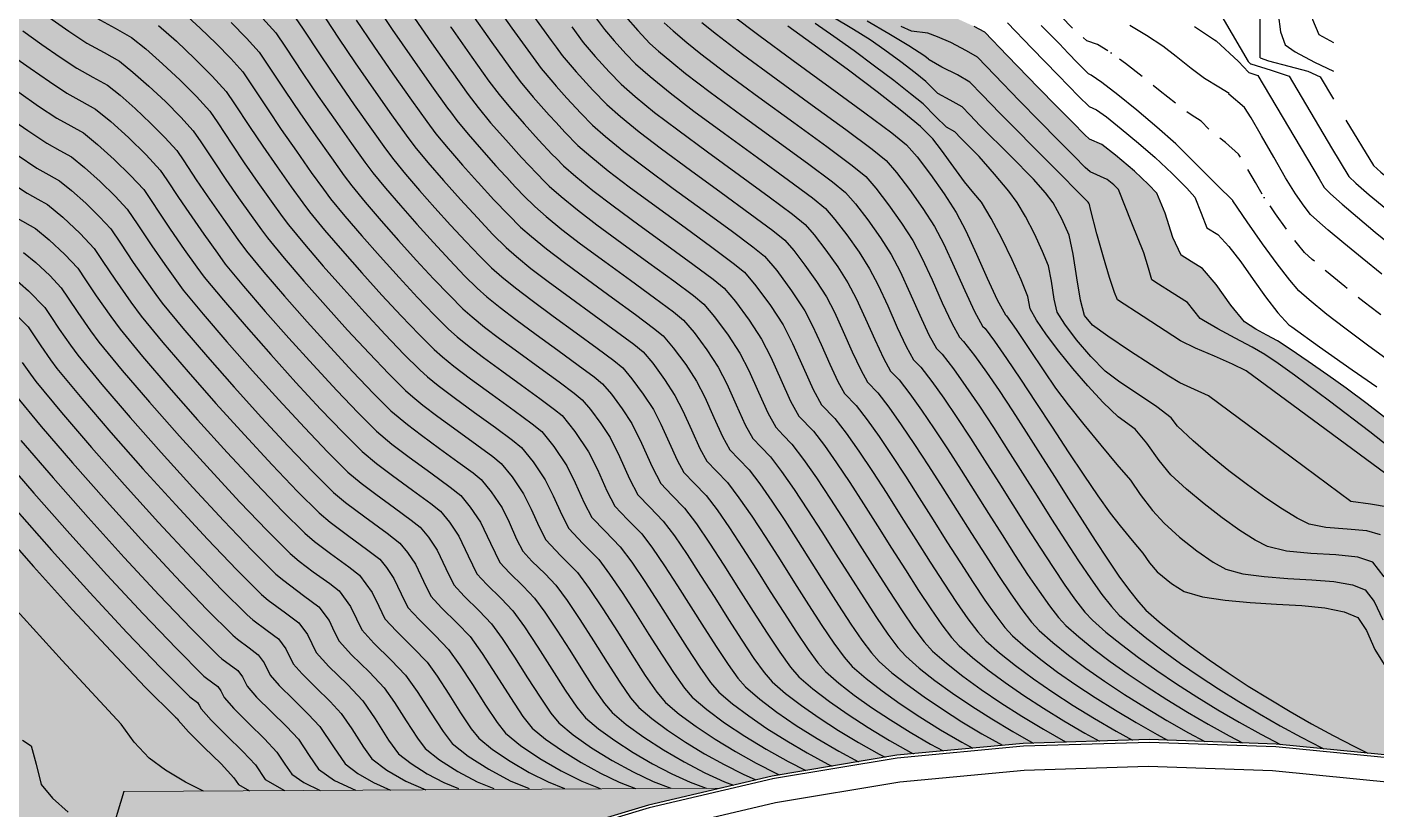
# Model space of a CAD drawing. Extents: x 62300 to 62638, y 108261 to 108784.
# Drawn here: x 62381.2 to 62440.5, y 108650.2 to 108684.6 of the extents above; entities that cross this region are included whole.
import ezdxf

# ---------------------------------------------------------------- set-up
doc = ezdxf.new("R2010")
doc.units = 0
doc.header["$MEASUREMENT"] = 0
doc.linetypes.add('TRATTEGGIATA2', pattern=[0.375, 0.25, -0.125])
for name, color, linetype in [('colore lago', 131, 'Continuous'), ('Couronnement', 7, 'Continuous'), ('curve livello 1m', 2, 'Continuous'), ('curve livello 5m', 7, 'Continuous'), ('LIN025CO', 7, 'Continuous'), ('Per+Mod Surf', 7, 'Continuous')]:
    doc.layers.add(name, color=color, linetype=linetype)
doc.layers.add('Colori bordi', color=5, linetype='Continuous', plot=False)
doc.layers.add('no_plot', color=5, linetype='Continuous', plot=False)

msp = doc.modelspace()

# ---------------------------------------------------------------- hatches: boundary and pattern name
at = {"layer": 'colore lago', "linetype": 'Continuous', "lineweight": 0}
msp.add_hatch(color=256, dxfattribs=at).paths.add_polyline_path([(62395.432, 108712.426), (62396.026, 108711.854), (62396.545, 108710.804), (62395.704, 108710.571), (62400.102, 108704.942), (62413.395, 108708.628), (62414.098, 108707.729), (62408.577, 108697.972), (62412.976, 108692.343), (62413.776, 108693.757), (62413.776, 108692.195), (62414.821, 108690.223), (62415.316, 108689.288), (62415.726, 108688.514), (62415.989, 108688.018), (62416.308, 108687.414), (62417.091, 108686.877), (62417.986, 108686.309), (62418.762, 108685.857), (62419.277, 108685.61), (62419.98, 108685.523), (62420.747, 108685.436), (62421.269, 108685.254), (62422.042, 108684.935), (62422.834, 108684.575), (62423.303, 108684.318), (62424.281, 108683.305), (62425.656, 108681.875), (62426.449, 108681.066), (62427.157, 108680.351), (62427.674, 108679.833), (62427.895, 108679.62), (62428.432, 108679.384), (62429.04, 108678.92), (62429.869, 108678.212), (62430.484, 108677.629), (62430.843, 108677.243), (62431.218, 108676.364), (62431.557, 108675.296), (62431.913, 108674.527), (62432.355, 108674.247), (62432.858, 108673.942), (62433.455, 108673.231), (62434.097, 108672.326), (62434.701, 108671.601), (62435.197, 108671.28), (62435.685, 108671.01), (62436.144, 108670.755), (62436.707, 108670.388), (62437.493, 108669.855), (62438.358, 108669.253), (62439.162, 108668.678), (62440.078, 108667.996), (62441.13, 108667.19), (62442.002, 108666.501), (62442.908, 108665.758), (62443.789, 108665.021), (62444.562, 108664.359), (62445.144, 108663.844), (62445.453, 108663.547), (62446.014, 108662.665), (62446.502, 108661.941), (62447.153, 108661.7), (62448.876, 108661.081), (62447.183, 108652.749), (62446.943, 108651.566), (62441.595, 108652.495), (62436.09, 108653.04), (62430.527, 108653.236), (62424.984, 108653.069), (62419.433, 108652.547), (62413.953, 108651.637), (62408.529, 108650.359), (62403.21, 108648.764), (62398.021, 108646.797), (62392.955, 108644.487), (62388.067, 108641.873), (62383.347, 108638.914), (62379.143, 108635.919), (62374.987, 108632.528), (62370.912, 108628.752), (62367.864, 108625.55), (62364.577, 108621.72), (62361.992, 108618.302), (62358.884, 108613.699), (62356.087, 108608.883), (62353.615, 108603.924), (62351.491, 108598.79), (62349.698, 108593.52), (62348.257, 108588.148), (62347.162, 108582.699), (62346.433, 108577.206), (62346.076, 108571.827), (62346.067, 108566.27), (62346.414, 108560.708), (62347.156, 108555.214), (62348.241, 108549.757), (62349.108, 108546.543), (62347.868, 108543.897), (62343.805, 108542.34), (62343.071, 108542.931), (62342.215, 108543.4), (62341.494, 108543.605), (62340.731, 108543.397), (62339.788, 108542.895), (62338.814, 108542.367), (62337.958, 108542.081), (62337.463, 108542.167), (62336.538, 108542.374), (62334.253, 108542.969), (62331.322, 108543.785), (62328.139, 108544.685), (62325.098, 108545.534), (62322.593, 108546.195), (62321.848, 108546.361), (62320.984, 108546.545), (62320.474, 108546.666), (62319.859, 108546.963), (62319.103, 108547.335), (62317.961, 108547.824), (62316.581, 108548.386), (62315.066, 108548.989), (62313.523, 108549.599), (62312.055, 108550.184), (62310.769, 108550.711), (62309.769, 108551.147), (62309.113, 108551.475), (62308.074, 108552.131), (62305.134, 108553.829), (62301.974, 108555.846), (62300, 108557.145), (62300, 108746.102), (62331.882, 108763.679), (62334.508, 108761.512), (62338.392, 108758.6), (62343.084, 108755.721), (62348.104, 108752.428), (62352.959, 108748.821), (62356.983, 108746.672), (62363.412, 108741.712), (62364.525, 108741.192), (62365.638, 108740.673), (62364.74, 108740.344), (62363.36, 108739.839), (62368.198, 108734.582), (62381.151, 108739.327), (62381.923, 108738.487), (62377.207, 108728.317), (62382.044, 108723.06), (62383.532, 108726.268), (62384.611, 108725.772), (62384.891, 108725.5), (62385.513, 108725.007), (62386.291, 108724.44), (62387.153, 108723.834), (62388.028, 108723.224), (62388.845, 108722.646), (62389.533, 108722.136), (62390.02, 108721.728), (62390.461, 108721.189), (62391.046, 108720.467), (62391.593, 108719.84), (62392.229, 108719.121), (62392.561, 108718.731), (62392.862, 108718.087), (62393.16, 108717.245), (62393.758, 108715.335), (62394.064, 108714.455), (62394.378, 108713.747)])

# ---------------------------------------------------------------- linework, layer by layer
at = {"layer": 'Colori bordi', "linetype": 'Continuous', "lineweight": 0, "flags": 128}
for points in [[(62422.834, 108684.575), (62423.303, 108684.318), (62423.303, 108684.318), (62424.281, 108683.305), (62425.656, 108681.875), (62425.656, 108681.875), (62426.449, 108681.066), (62427.157, 108680.351), (62427.674, 108679.833), (62427.895, 108679.62), (62428.432, 108679.384), (62428.432, 108679.384), (62429.04, 108678.92), (62429.869, 108678.212), (62429.869, 108678.212), (62430.484, 108677.629), (62430.843, 108677.243), (62430.843, 108677.243), (62431.218, 108676.364), (62431.557, 108675.296), (62431.913, 108674.527), (62431.913, 108674.527), (62432.355, 108674.247), (62432.858, 108673.942), (62432.858, 108673.942), (62433.455, 108673.231), (62434.097, 108672.326), (62434.701, 108671.601), (62435.197, 108671.28), (62435.197, 108671.28), (62435.685, 108671.01), (62436.144, 108670.755), (62436.144, 108670.755), (62436.707, 108670.388), (62437.493, 108669.855), (62438.358, 108669.253), (62439.162, 108668.678), (62439.162, 108668.678), (62440.078, 108667.996), (62441.13, 108667.19)], [(62441.595, 108652.495), (62436.09, 108653.04), (62430.527, 108653.236), (62424.984, 108653.069), (62419.433, 108652.547), (62413.953, 108651.637), (62408.529, 108650.359), (62403.21, 108648.764)]]:
    msp.add_lwpolyline(points, dxfattribs=at)
at = {"layer": 'Couronnement', "color": 2, "linetype": 'Continuous'}
for p, q in [((62430.527, 108653.236), (62424.984, 108653.069)), ((62436.09, 108653.04), (62430.527, 108653.236)), ((62424.984, 108653.069), (62419.433, 108652.547)), ((62424.995, 108652.95), (62419.444, 108652.428)), ((62430.531, 108653.116), (62424.988, 108652.949)), ((62436.074, 108652.921), (62430.523, 108653.117)), ((62441.583, 108652.376), (62436.074, 108652.921)), ((62441.595, 108652.495), (62436.09, 108653.04)), ((62419.433, 108652.547), (62413.953, 108651.637)), ((62419.444, 108652.428), (62413.973, 108651.519)), ((62425.024, 108651.9), (62430.475, 108652.07)), ((62430.475, 108652.07), (62435.927, 108651.881)), ((62413.953, 108651.637), (62408.529, 108650.359)), ((62413.981, 108651.52), (62408.555, 108650.242)), ((62419.561, 108651.385), (62425.024, 108651.9)), ((62435.927, 108651.881), (62441.384, 108651.345)), ((62414.098, 108650.472), (62419.561, 108651.385)), ((62408.529, 108650.359), (62403.21, 108648.764)), ((62408.555, 108650.242), (62403.245, 108648.649)), ((62408.817, 108649.228), (62414.098, 108650.472))]:
    msp.add_line(p, q, dxfattribs=at)
at = {"layer": 'curve livello 1m', "color": 152, "linetype": 'TRATTEGGIATA2', "ltscale": 5, "flags": 128}
msp.add_lwpolyline([(62449.759, 108665.424), (62448.277, 108666.618), (62447.444, 108667.222), (62446.712, 108667.701), (62446.712, 108667.701), (62446.04, 108668.037), (62445.194, 108668.407), (62444.395, 108668.759), (62443.867, 108669.043), (62443.867, 108669.043), (62443.461, 108669.452), (62442.915, 108670.073), (62442.426, 108670.587), (62442.426, 108670.587), (62442.022, 108670.905), (62441.327, 108671.424), (62440.565, 108671.991), (62439.958, 108672.455), (62439.958, 108672.455), (62439.102, 108673.144), (62438.297, 108673.805), (62437.669, 108674.337), (62437.338, 108674.637), (62437.338, 108674.637), (62437.023, 108675.02), (62436.567, 108675.627), (62436.053, 108676.347), (62435.565, 108677.065), (62435.565, 108677.065), (62435.174, 108677.72), (62434.735, 108678.49), (62434.437, 108678.97), (62434.437, 108678.97), (62433.864, 108679.48), (62433.162, 108680.028), (62432.794, 108680.41), (62432.794, 108680.41), (62432.798, 108680.419), (62432.36, 108680.684), (62431.737, 108681.144), (62430.997, 108681.73), (62430.218, 108682.359), (62429.474, 108682.948), (62428.843, 108683.416), (62428.843, 108683.416), (62428.236, 108683.786), (62427.777, 108683.944), (62427.254, 108684.378), (62426.647, 108685.017), (62426.004, 108685.735), (62425.374, 108686.406), (62424.805, 108686.903), (62424.805, 108686.903), (62424.471, 108687.091), (62423.833, 108687.412), (62422.982, 108687.822), (62422.008, 108688.276), (62421.005, 108688.732), (62421.005, 108688.732), (62420.615, 108688.893), (62419.737, 108688.996), (62419.147, 108689.309), (62418.496, 108689.773), (62417.978, 108690.249), (62417.978, 108690.249), (62417.657, 108690.734), (62417.216, 108691.548), (62416.702, 108692.554), (62416.162, 108693.617), (62415.487, 108694.902), (62414.681, 108695.357)], dxfattribs=at)
at = {"layer": 'curve livello 5m', "color": 2}
msp.add_line((62433.449, 108683.936), (62434.431, 108683.042), dxfattribs=at)
at = {"layer": 'curve livello 5m', "color": 2, "flags": 128}
for points in [[(62392.882, 108685.162), (62393.334, 108684.5), (62394.136, 108683.288), (62394.836, 108682.243), (62394.836, 108682.243), (62395.61, 108681.131), (62396.364, 108680.063), (62396.981, 108679.203), (62397.343, 108678.717), (62397.343, 108678.717), (62397.864, 108678.086), (62398.479, 108677.369), (62399.15, 108676.609), (62399.839, 108675.847), (62400.509, 108675.125), (62401.122, 108674.484), (62401.641, 108673.966), (62402.082, 108673.58), (62402.689, 108673.083), (62403.414, 108672.531), (62404.345, 108671.846), (62405.346, 108671.118), (62406.28, 108670.437), (62407.01, 108669.892), (62407.4, 108669.574), (62407.803, 108669.097), (62408.3, 108668.42), (62408.742, 108667.746), (62409.072, 108667.101), (62409.436, 108666.29), (62409.787, 108665.516), (62410.076, 108664.981), (62410.536, 108664.5), (62411.056, 108663.967), (62411.537, 108663.332), (62412.078, 108662.549), (62412.66, 108661.662), (62413.265, 108660.715), (62413.874, 108659.752), (62414.467, 108658.816), (62415.026, 108657.952), (62415.532, 108657.203), (62415.965, 108656.613), (62416.307, 108656.226), (62416.882, 108655.725), (62417.56, 108655.197), (62418.322, 108654.653), (62419.148, 108654.105), (62420.017, 108653.564), (62420.911, 108653.042), (62421.466, 108652.738)], [(62384.301, 108684.938), (62385.103, 108684.496), (62385.821, 108684.093), (62385.821, 108684.093), (62386.451, 108683.591), (62387.193, 108682.938), (62387.963, 108682.212), (62388.679, 108681.491), (62389.259, 108680.852), (62389.259, 108680.852), (62389.61, 108680.338), (62390.232, 108679.398), (62390.775, 108678.588), (62390.775, 108678.588), (62391.375, 108677.725), (62391.96, 108676.897), (62392.439, 108676.23), (62392.72, 108675.853), (62393.419, 108675.006), (62394.243, 108674.045), (62395.143, 108673.026), (62396.067, 108672.004), (62396.965, 108671.036), (62397.787, 108670.176), (62398.483, 108669.481), (62398.825, 108669.182), (62399.297, 108668.796), (62399.994, 108668.267), (62400.892, 108667.61), (62401.806, 108666.945), (62402.555, 108666.392), (62402.953, 108666.072), (62403.457, 108665.449), (62403.994, 108664.653), (62404.344, 108663.949), (62404.718, 108663.11), (62405.03, 108662.507), (62405.647, 108661.862), (62406.345, 108661.147), (62406.822, 108660.507), (62407.368, 108659.701), (62407.952, 108658.794), (62408.547, 108657.854), (62409.122, 108656.947), (62409.65, 108656.141), (62410.102, 108655.503), (62410.447, 108655.099), (62411.087, 108654.554), (62411.868, 108653.976), (62412.751, 108653.388), (62413.694, 108652.812), (62414.659, 108652.273), (62415.431, 108651.882)], [(62406.065, 108685.15), (62406.59, 108684.446), (62406.59, 108684.446), (62407.021, 108683.938), (62407.528, 108683.378), (62407.957, 108682.935), (62407.957, 108682.935), (62408.595, 108682.377), (62409.474, 108681.657), (62409.474, 108681.657), (62410.523, 108680.857), (62411.871, 108679.866), (62413.32, 108678.812), (62414.672, 108677.826), (62415.729, 108677.038), (62416.294, 108676.577), (62416.711, 108676.098), (62417.235, 108675.414), (62417.773, 108674.65), (62418.236, 108673.931), (62418.613, 108673.212), (62419.03, 108672.302), (62419.451, 108671.352), (62419.843, 108670.511), (62420.168, 108669.928), (62420.479, 108669.606), (62420.962, 108668.979), (62421.494, 108668.234), (62422.064, 108667.394), (62422.662, 108666.483), (62423.279, 108665.523), (62423.905, 108664.537), (62424.529, 108663.548), (62425.142, 108662.58), (62425.734, 108661.655), (62426.294, 108660.796), (62426.813, 108660.026), (62427.282, 108659.368), (62427.689, 108658.845), (62428.025, 108658.481), (62428.616, 108657.957), (62429.291, 108657.41), (62430.038, 108656.846), (62430.846, 108656.272), (62431.705, 108655.694), (62432.603, 108655.119), (62433.529, 108654.553), (62434.471, 108654.002), (62435.419, 108653.474), (62436.273, 108653.022)], [(62440.831, 108660.384), (62440.334, 108661.03), (62440.334, 108661.03), (62439.681, 108661.249), (62438.712, 108661.356), (62437.607, 108661.422), (62436.546, 108661.52), (62435.707, 108661.722), (62435.707, 108661.722), (62435.173, 108661.998), (62434.492, 108662.433), (62433.721, 108662.982), (62432.921, 108663.601), (62432.149, 108664.247), (62431.465, 108664.876), (62431.465, 108664.876), (62430.955, 108665.498), (62430.403, 108666.267), (62429.902, 108666.876), (62429.902, 108666.876), (62429.144, 108667.415), (62428.494, 108668.058), (62427.821, 108668.782), (62427.158, 108669.547), (62426.539, 108670.309), (62425.997, 108671.029), (62425.566, 108671.664), (62425.281, 108672.173), (62425.281, 108672.173), (62425.178, 108672.705), (62424.895, 108673.443), (62424.502, 108674.327), (62424.047, 108675.257), (62423.58, 108676.133), (62423.149, 108676.856), (62423.149, 108676.856), (62422.82, 108677.253), (62422.404, 108677.749), (62422.404, 108677.749), (62421.93, 108678.387), (62421.387, 108679.137), (62421.009, 108679.636), (62421.009, 108679.636), (62420.466, 108680.182), (62419.653, 108680.853), (62418.567, 108681.701), (62417.306, 108682.654), (62415.967, 108683.639), (62414.649, 108684.584)], [(62441.13, 108667.19), (62440.078, 108667.996), (62439.162, 108668.678), (62439.162, 108668.678), (62438.358, 108669.253), (62437.493, 108669.855), (62436.707, 108670.388), (62436.144, 108670.755), (62436.144, 108670.755), (62435.685, 108671.01), (62435.197, 108671.28), (62435.197, 108671.28), (62434.701, 108671.601), (62434.097, 108672.326), (62433.455, 108673.231), (62432.858, 108673.942), (62432.858, 108673.942), (62432.355, 108674.247), (62431.913, 108674.527), (62431.913, 108674.527), (62431.557, 108675.296), (62431.218, 108676.364), (62430.843, 108677.243), (62430.843, 108677.243), (62430.484, 108677.629), (62429.869, 108678.212), (62429.869, 108678.212), (62429.04, 108678.92), (62428.432, 108679.384), (62428.432, 108679.384), (62427.895, 108679.62), (62427.674, 108679.833), (62427.157, 108680.351), (62426.449, 108681.066), (62425.656, 108681.875), (62425.656, 108681.875), (62424.281, 108683.305), (62423.303, 108684.318), (62423.303, 108684.318), (62422.834, 108684.575)], [(62432.496, 108684.577), (62433.382, 108683.989), (62433.449, 108683.936)], [(62399.834, 108684.552), (62399.845, 108684.538), (62400.768, 108683.229), (62401.523, 108682.177), (62401.967, 108681.582), (62401.967, 108681.582), (62402.466, 108680.982), (62403.067, 108680.294), (62403.702, 108679.592), (62404.302, 108678.953), (62404.469, 108678.784)], [(62434.431, 108683.042), (62434.879, 108682.56), (62434.891, 108682.551), (62435.284, 108682.426), (62437.971, 108677.873), (62438.194, 108677.504), (62438.478, 108677.222), (62438.982, 108676.77), (62439.653, 108676.194), (62440.437, 108675.539), (62441.278, 108674.853), (62442.123, 108674.18), (62442.794, 108673.692), (62444.51, 108671.868), (62445.663, 108670.633), (62446.291, 108670.333), (62447.1, 108669.955), (62447.791, 108669.581), (62448.618, 108669.116), (62449.438, 108668.639), (62451.032, 108667.674)], [(62380.365, 108680.635), (62381.277, 108680.003), (62382.113, 108679.445), (62382.113, 108679.445), (62382.683, 108679.131), (62383.193, 108678.845), (62383.768, 108678.38), (62384.443, 108677.769), (62385.104, 108677.12), (62385.637, 108676.541), (62386.098, 108675.855), (62386.714, 108674.932), (62387.284, 108674.116), (62387.796, 108673.396), (62388.096, 108672.988), (62388.973, 108671.926), (62390.007, 108670.721), (62391.135, 108669.443), (62392.294, 108668.161), (62393.421, 108666.946), (62394.452, 108665.868), (62395.325, 108664.996), (62395.904, 108664.509), (62396.552, 108664.021), (62397.371, 108663.423), (62398.107, 108662.884), (62398.506, 108662.571), (62398.865, 108662.127), (62399.247, 108661.561), (62399.631, 108660.757), (62399.984, 108660.034), (62400.435, 108659.541), (62401.092, 108658.898), (62401.633, 108658.327), (62402.104, 108657.684), (62402.649, 108656.855), (62403.219, 108655.955), (62403.765, 108655.099), (62404.238, 108654.399), (62404.588, 108653.971), (62405.226, 108653.442), (62406.028, 108652.88), (62406.926, 108652.325), (62407.851, 108651.816), (62408.735, 108651.393), (62409.509, 108651.097)], [(62404.469, 108678.784), (62404.799, 108678.45), (62405.339, 108677.979), (62406.082, 108677.37), (62406.969, 108676.694), (62408.108, 108675.856), (62409.333, 108674.965), (62410.476, 108674.131), (62411.37, 108673.465), (62411.847, 108673.076), (62412.341, 108672.492), (62412.949, 108671.663), (62413.489, 108670.838), (62413.894, 108670.049), (62414.339, 108669.056), (62414.768, 108668.109), (62415.122, 108667.455), (62415.768, 108666.787), (62416.25, 108666.156), (62416.786, 108665.393), (62417.363, 108664.531), (62417.966, 108663.599), (62418.584, 108662.628), (62419.202, 108661.65), (62419.806, 108660.695), (62420.385, 108659.795), (62420.923, 108658.979), (62421.408, 108658.28), (62421.827, 108657.728), (62422.166, 108657.353), (62422.751, 108656.839), (62423.428, 108656.3), (62424.183, 108655.744), (62425.002, 108655.179), (62425.869, 108654.615), (62426.771, 108654.059), (62427.693, 108653.521), (62428.328, 108653.17)], [(62380.565, 108673.597), (62381.306, 108672.959), (62382.014, 108672.231), (62382.288, 108671.824), (62382.653, 108671.277), (62383.153, 108670.564), (62383.473, 108670.124), (62384.527, 108668.847), (62385.771, 108667.397), (62387.128, 108665.86), (62388.522, 108664.318), (62389.877, 108662.857), (62391.117, 108661.56), (62392.167, 108660.512), (62392.511, 108660.222), (62393.384, 108659.576), (62394.059, 108659.069), (62394.499, 108658.469), (62394.728, 108657.99), (62394.938, 108657.56), (62395.48, 108656.967), (62396.271, 108656.195), (62396.922, 108655.507), (62397.372, 108654.87), (62397.892, 108654.057), (62398.378, 108653.303), (62398.728, 108652.844), (62399.354, 108652.35), (62400.158, 108651.837), (62401, 108651.389), (62401.738, 108651.087)], [(62380.081, 108665.767), (62381.535, 108664.073), (62383.12, 108662.277), (62384.749, 108660.475), (62386.333, 108658.768), (62387.782, 108657.252), (62389.009, 108656.027), (62389.119, 108655.935), (62389.612, 108655.567), (62389.752, 108655.376), (62389.892, 108655.087), (62390.322, 108654.599), (62390.98, 108653.949), (62391.673, 108653.268), (62392.211, 108652.687), (62392.564, 108652.159), (62392.869, 108651.717), (62393.39, 108651.35), (62394.116, 108651.005)]]:
    msp.add_lwpolyline(points, dxfattribs=at)
at = {"layer": 'LIN025CO', "color": 2, "linetype": 'Continuous', "lineweight": 0}
msp.add_line((62385.493, 108650.953), (62411.719, 108651.111), dxfattribs=at)
at = {"layer": 'no_plot'}
for p, q in [((62433.449, 108685.432), (62434.858, 108683.042)), ((62435.388, 108683.19), (62435.388, 108685.162))]:
    msp.add_line(p, q, dxfattribs=at)
at = {"layer": 'no_plot', "flags": 128}
for points in [[(62399.834, 108690.34), (62400.382, 108689.512), (62401.334, 108688.092), (62402.385, 108686.581), (62403.41, 108685.129), (62404.249, 108683.961), (62404.469, 108683.665)], [(62399.834, 108688.387), (62400.522, 108687.361), (62401.539, 108685.9), (62402.529, 108684.496), (62403.34, 108683.366), (62403.816, 108682.727), (62404.326, 108682.12), (62404.469, 108681.958)], [(62435.388, 108688.432), (62436.084, 108687.967), (62436.973, 108687.372), (62437.363, 108687.091), (62437.363, 108687.091), (62437.346, 108687.001), (62437.452, 108685.916), (62437.68, 108684.886), (62437.964, 108684.22), (62437.964, 108684.22), (62438.604, 108683.868)], [(62435.388, 108686.992), (62435.909, 108686.645), (62436.392, 108686.306), (62436.392, 108686.306), (62436.308, 108685.776), (62436.181, 108685.134), (62436.181, 108685.134), (62436.283, 108684.334), (62436.485, 108683.766), (62436.485, 108683.766), (62436.922, 108683.455), (62437.773, 108682.999), (62438.604, 108682.616)], [(62399.834, 108686.451), (62400.692, 108685.219), (62401.649, 108683.863), (62402.432, 108682.771), (62402.892, 108682.155), (62403.468, 108681.467), (62404.163, 108680.683), (62404.469, 108680.351)], [(62388.119, 108685.16), (62388.834, 108684.504), (62389.54, 108683.821), (62390.182, 108683.161), (62390.708, 108682.576), (62391.099, 108682.003), (62391.794, 108680.954), (62392.4, 108680.05), (62393.069, 108679.088), (62393.722, 108678.163), (62394.256, 108677.419), (62394.569, 108676.999), (62395.197, 108676.238), (62395.938, 108675.375), (62396.746, 108674.459), (62397.576, 108673.542), (62398.383, 108672.671), (62399.121, 108671.899), (62399.746, 108671.275), (62400.128, 108670.941), (62400.654, 108670.511), (62401.281, 108670.032), (62402.087, 108669.439), (62402.953, 108668.809), (62403.762, 108668.22), (62404.394, 108667.749), (62404.731, 108667.473), (62405.294, 108666.777), (62405.893, 108665.89), (62406.283, 108665.105), (62406.701, 108664.169), (62407.048, 108663.497), (62407.603, 108662.917), (62408.23, 108662.275), (62408.697, 108661.653), (62409.227, 108660.878), (62409.797, 108660.002), (62410.384, 108659.077), (62410.967, 108658.156), (62411.521, 108657.29), (62412.025, 108656.532), (62412.456, 108655.935), (62412.791, 108655.55), (62413.415, 108655.014), (62414.167, 108654.446), (62415.015, 108653.865), (62415.93, 108653.288), (62416.878, 108652.735), (62417.746, 108652.267)], [(62394.078, 108685.332), (62394.917, 108684.066), (62395.649, 108682.974), (62396.457, 108681.813), (62397.245, 108680.696), (62397.889, 108679.798), (62398.268, 108679.29), (62398.844, 108678.595), (62399.531, 108677.801), (62400.273, 108676.969), (62401.014, 108676.161), (62401.699, 108675.438), (62402.273, 108674.862), (62402.733, 108674.46), (62403.368, 108673.94), (62404.125, 108673.363), (62405.098, 108672.648), (62406.143, 108671.887), (62407.119, 108671.176), (62407.882, 108670.607), (62408.289, 108670.274), (62408.711, 108669.776), (62409.23, 108669.068), (62409.691, 108668.364), (62410.036, 108667.69), (62410.417, 108666.843), (62410.783, 108666.035), (62411.085, 108665.476), (62411.514, 108665.028), (62411.999, 108664.531), (62412.5, 108663.868), (62413.065, 108663.051), (62413.673, 108662.125), (62414.304, 108661.137), (62414.94, 108660.132), (62415.559, 108659.155), (62416.142, 108658.253), (62416.67, 108657.471), (62417.122, 108656.855), (62417.478, 108656.451), (62418.079, 108655.928), (62418.787, 108655.377), (62419.582, 108654.81), (62420.444, 108654.238), (62421.351, 108653.673), (62422.284, 108653.128), (62422.773, 108652.861)], [(62396.478, 108685.622), (62397.273, 108684.437), (62398.151, 108683.175), (62399.006, 108681.963), (62399.706, 108680.987), (62399.834, 108680.816)], [(62398.085, 108685.168), (62398.998, 108683.856), (62399.834, 108682.671)], [(62382.2, 108684.977), (62383.069, 108684.37), (62383.863, 108683.84), (62384.619, 108683.423), (62385.295, 108683.044), (62385.889, 108682.571), (62386.588, 108681.956), (62387.313, 108681.272), (62387.988, 108680.592), (62388.535, 108679.99), (62388.865, 108679.506), (62389.451, 108678.62), (62389.963, 108677.857), (62390.528, 108677.044), (62391.079, 108676.263), (62391.53, 108675.635), (62391.795, 108675.28), (62392.53, 108674.39), (62393.396, 108673.38), (62394.341, 108672.309), (62395.312, 108671.236), (62396.256, 108670.218), (62397.12, 108669.314), (62397.851, 108668.584), (62398.174, 108668.302), (62398.618, 108667.938), (62399.275, 108667.44), (62400.121, 108666.821), (62400.983, 108666.194), (62401.688, 108665.673), (62402.063, 108665.372), (62402.539, 108664.784), (62403.045, 108664.035), (62403.374, 108663.371), (62403.727, 108662.581), (62404.021, 108662.013), (62404.669, 108661.335), (62405.403, 108660.583), (62405.923, 108659.879), (62406.523, 108658.98), (62407.161, 108657.981), (62407.796, 108656.977), (62408.387, 108656.061), (62408.894, 108655.329), (62409.275, 108654.873), (62409.879, 108654.359), (62410.617, 108653.814), (62411.45, 108653.258), (62412.341, 108652.715), (62413.252, 108652.206), (62414.145, 108651.753), (62414.283, 108651.692)], [(62387.013, 108684.612), (62387.798, 108683.921), (62388.612, 108683.153), (62389.37, 108682.39), (62389.984, 108681.714), (62390.354, 108681.171), (62391.013, 108680.176), (62391.588, 108679.319), (62392.222, 108678.407), (62392.841, 108677.53), (62393.347, 108676.824), (62393.644, 108676.426), (62394.308, 108675.622), (62395.09, 108674.71), (62395.944, 108673.743), (62396.821, 108672.773), (62397.674, 108671.854), (62398.454, 108671.038), (62399.115, 108670.378), (62399.476, 108670.062), (62399.975, 108669.653), (62400.713, 108669.094), (62401.662, 108668.399), (62402.63, 108667.695), (62403.421, 108667.111), (62403.842, 108666.773), (62404.376, 108666.113), (62404.944, 108665.272), (62405.314, 108664.527), (62405.71, 108663.64), (62406.039, 108663.002), (62406.625, 108662.39), (62407.287, 108661.711), (62407.791, 108661.035), (62408.367, 108660.184), (62408.984, 108659.226), (62409.612, 108658.233), (62410.22, 108657.276), (62410.778, 108656.425), (62411.254, 108655.751), (62411.619, 108655.324), (62412.211, 108654.815), (62412.926, 108654.277), (62413.731, 108653.725), (62414.6, 108653.177), (62415.501, 108652.651), (62416.404, 108652.164), (62416.586, 108652.074)], [(62390.203, 108684.748), (62390.879, 108684.054), (62391.433, 108683.438), (62391.844, 108682.835), (62392.574, 108681.732), (62393.212, 108680.781), (62393.916, 108679.769), (62394.603, 108678.796), (62395.164, 108678.014), (62395.494, 108677.571), (62396.086, 108676.854), (62396.785, 108676.04), (62397.547, 108675.176), (62398.33, 108674.31), (62399.092, 108673.489), (62399.788, 108672.761), (62400.378, 108672.172), (62400.779, 108671.821), (62401.332, 108671.368), (62401.992, 108670.865), (62402.84, 108670.242), (62403.751, 108669.579), (62404.601, 108668.959), (62405.266, 108668.463), (62405.621, 108668.173), (62405.988, 108667.739), (62406.441, 108667.122), (62406.843, 108666.509), (62407.253, 108665.683), (62407.692, 108664.698), (62408.058, 108663.992), (62408.581, 108663.445), (62409.172, 108662.839), (62409.663, 108662.186), (62410.219, 108661.372), (62410.818, 108660.452), (62411.435, 108659.48), (62412.047, 108658.513), (62412.629, 108657.603), (62413.158, 108656.807), (62413.611, 108656.18), (62413.963, 108655.775), (62414.546, 108655.271), (62415.241, 108654.737), (62416.023, 108654.189), (62416.869, 108653.641), (62417.755, 108653.105), (62418.657, 108652.597), (62418.916, 108652.461)], [(62391.576, 108684.946), (62392.157, 108684.3), (62392.589, 108683.668), (62393.355, 108682.51), (62394.024, 108681.512), (62394.763, 108680.45), (62395.483, 108679.43), (62396.073, 108678.608), (62396.419, 108678.144), (62396.975, 108677.47), (62397.632, 108676.704), (62398.349, 108675.893), (62399.085, 108675.079), (62399.8, 108674.307), (62400.455, 108673.622), (62401.01, 108673.069), (62401.43, 108672.701), (62402.011, 108672.226), (62402.703, 108671.698), (62403.592, 108671.044), (62404.548, 108670.348), (62405.44, 108669.698), (62406.138, 108669.178), (62406.51, 108668.874), (62406.896, 108668.418), (62407.371, 108667.771), (62407.792, 108667.127), (62408.223, 108666.261), (62408.683, 108665.228), (62409.067, 108664.486), (62409.558, 108663.973), (62410.114, 108663.403), (62410.629, 108662.719), (62411.212, 108661.866), (62411.839, 108660.901), (62412.486, 108659.883), (62413.127, 108658.869), (62413.737, 108657.916), (62414.292, 108657.082), (62414.766, 108656.424), (62415.135, 108656), (62415.746, 108655.472), (62416.474, 108654.913), (62417.294, 108654.339), (62418.18, 108653.764), (62419.109, 108653.203), (62420.054, 108652.67), (62420.158, 108652.615)], [(62395.697, 108684.844), (62396.461, 108683.706), (62397.304, 108682.494), (62398.126, 108681.33), (62398.798, 108680.392), (62399.193, 108679.863), (62399.727, 108679.219), (62399.834, 108679.094)], [(62407.515, 108685.019), (62408.053, 108684.396), (62408.589, 108683.832), (62408.971, 108683.492), (62409.55, 108683.004), (62410.153, 108682.514), (62411.234, 108681.69), (62412.624, 108680.668), (62414.118, 108679.581), (62415.512, 108678.565), (62416.601, 108677.753), (62417.183, 108677.278), (62417.613, 108676.783), (62418.153, 108676.078), (62418.709, 108675.291), (62419.186, 108674.549), (62419.574, 108673.808), (62420.004, 108672.871), (62420.438, 108671.891), (62420.842, 108671.023), (62421.178, 108670.423), (62421.422, 108670.17), (62421.919, 108669.524), (62422.467, 108668.756), (62423.055, 108667.891), (62423.671, 108666.952), (62424.307, 108665.962), (62424.951, 108664.947), (62425.595, 108663.928), (62426.226, 108662.93), (62426.836, 108661.977), (62427.413, 108661.092), (62427.948, 108660.299), (62428.431, 108659.621), (62428.851, 108659.082), (62429.197, 108658.706), (62429.765, 108658.201), (62430.41, 108657.674), (62431.121, 108657.132), (62431.891, 108656.579), (62432.708, 108656.021), (62433.563, 108655.464), (62434.448, 108654.912), (62435.352, 108654.373), (62436.266, 108653.85), (62437.181, 108653.351), (62438.087, 108652.88), (62438.181, 108652.833)], [(62409.221, 108684.729), (62409.614, 108684.378), (62410.211, 108683.876), (62410.832, 108683.372), (62411.945, 108682.523), (62413.377, 108681.47), (62414.915, 108680.351), (62416.351, 108679.304), (62417.473, 108678.467), (62418.072, 108677.978), (62418.516, 108677.469), (62419.072, 108676.743), (62419.644, 108675.932), (62420.135, 108675.168), (62420.135, 108675.168), (62420.535, 108674.404), (62420.978, 108673.439), (62421.425, 108672.43), (62421.841, 108671.536), (62422.187, 108670.918), (62422.364, 108670.734), (62422.841, 108670.117), (62423.363, 108669.39), (62423.921, 108668.572), (62424.508, 108667.684), (62425.115, 108666.746), (62425.732, 108665.776), (62426.352, 108664.796), (62426.966, 108663.824), (62427.565, 108662.881), (62428.14, 108661.986), (62428.684, 108661.16), (62429.187, 108660.421), (62429.642, 108659.79), (62430.038, 108659.287), (62430.369, 108658.931), (62430.954, 108658.412), (62431.618, 108657.87), (62432.35, 108657.311), (62433.142, 108656.742), (62433.983, 108656.167), (62434.864, 108655.593), (62435.775, 108655.026), (62436.706, 108654.47), (62437.647, 108653.933), (62438.589, 108653.418), (62439.521, 108652.933), (62440.112, 108652.642)], [(62410.871, 108684.748), (62411.51, 108684.229), (62412.656, 108683.355), (62414.129, 108682.272), (62415.713, 108681.12), (62417.19, 108680.043), (62418.345, 108679.182), (62418.962, 108678.678), (62419.418, 108678.154), (62419.99, 108677.407), (62420.579, 108676.573), (62421.085, 108675.786), (62421.497, 108675.001), (62421.952, 108674.007), (62422.413, 108672.968), (62422.84, 108672.049), (62423.196, 108671.412), (62423.306, 108671.298), (62423.718, 108670.751), (62424.246, 108669.991), (62424.864, 108669.071), (62425.541, 108668.045), (62426.248, 108666.966), (62426.957, 108665.888), (62427.638, 108664.865), (62428.263, 108663.949), (62428.802, 108663.195), (62429.239, 108662.631), (62429.767, 108661.98), (62430.229, 108661.437), (62430.529, 108661.011), (62430.87, 108660.617), (62430.87, 108660.617), (62431.496, 108660.092), (62432.046, 108659.743), (62432.046, 108659.743), (62432.851, 108659.509), (62433.842, 108659.359), (62434.948, 108659.264), (62436.096, 108659.196), (62437.214, 108659.125), (62438.23, 108659.021), (62439.072, 108658.857), (62439.668, 108658.603), (62439.668, 108658.603), (62440.055, 108658.036), (62440.423, 108657.202), (62440.831, 108656.541)], [(62412.189, 108685.087), (62413.367, 108684.188), (62414.882, 108683.074), (62416.51, 108681.89), (62418.029, 108680.782), (62419.217, 108679.896), (62419.851, 108679.379), (62420.32, 108678.84), (62420.909, 108678.072), (62421.514, 108677.213), (62422.034, 108676.405), (62422.458, 108675.597), (62422.926, 108674.575), (62423.4, 108673.507), (62423.839, 108672.562), (62424.205, 108671.907), (62424.248, 108671.862), (62424.675, 108671.265), (62425.262, 108670.376), (62425.882, 108669.437), (62426.403, 108668.685), (62426.961, 108667.955), (62427.647, 108667.089), (62428.384, 108666.182), (62429.091, 108665.332), (62429.691, 108664.636), (62430.113, 108664.008), (62430.66, 108663.308), (62431.168, 108662.746), (62431.168, 108662.746), (62431.846, 108662.138), (62432.609, 108661.537), (62433.328, 108661.037), (62433.876, 108660.732), (62433.876, 108660.732), (62434.629, 108660.523), (62435.567, 108660.399), (62436.603, 108660.323), (62437.65, 108660.262), (62438.624, 108660.18), (62439.436, 108660.043), (62440.001, 108659.816), (62440.001, 108659.816), (62440.396, 108659.302), (62440.766, 108658.502)], [(62440.667, 108662.243), (62440.077, 108662.415), (62439.2, 108662.487), (62438.275, 108662.553), (62437.537, 108662.711), (62437.537, 108662.711), (62437.014, 108662.971), (62436.367, 108663.36), (62435.629, 108663.854), (62434.834, 108664.426), (62434.016, 108665.053), (62433.209, 108665.708), (62432.447, 108666.367), (62431.763, 108667.005), (62431.763, 108667.005), (62431.475, 108667.374), (62430.85, 108667.862), (62430.038, 108668.398), (62429.221, 108668.937), (62428.582, 108669.433), (62428.582, 108669.433), (62427.954, 108670.076), (62427.328, 108670.803), (62426.803, 108671.493), (62426.478, 108672.024), (62426.478, 108672.024), (62426.344, 108672.589), (62426.226, 108673.383), (62426.085, 108674.054), (62426.085, 108674.054), (62425.834, 108674.692), (62425.481, 108675.457), (62425.089, 108676.217), (62424.722, 108676.842), (62424.722, 108676.842), (62424.346, 108677.337), (62423.723, 108678.084), (62423.041, 108678.859), (62423.041, 108678.859), (62422.695, 108679.208), (62422.243, 108679.662), (62422.243, 108679.662), (62421.974, 108679.942), (62421.608, 108680.143), (62421.125, 108680.623), (62420.585, 108681.169), (62420.585, 108681.169), (62420.037, 108681.621), (62419.305, 108682.194), (62418.455, 108682.836), (62417.552, 108683.5), (62416.663, 108684.137), (62415.853, 108684.698)], [(62441.001, 108663.456), (62440.235, 108663.583), (62439.367, 108663.701), (62439.367, 108663.701), (62435.787, 108666.363), (62433.113, 108668.341), (62432.505, 108668.62), (62431.856, 108668.914), (62431.856, 108668.914), (62431.38, 108669.203), (62430.597, 108669.705), (62429.655, 108670.324), (62428.702, 108670.965), (62428.702, 108670.965), (62428.02, 108671.451), (62427.675, 108671.875), (62427.495, 108672.551), (62427.34, 108673.535), (62427.182, 108674.572), (62426.992, 108675.404), (62426.992, 108675.404), (62426.683, 108676.12), (62426.295, 108676.829), (62426.295, 108676.829), (62425.954, 108677.263), (62425.436, 108677.859), (62425.436, 108677.859), (62424.421, 108678.883), (62423.096, 108680.215), (62423.096, 108680.215), (62422.635, 108680.695), (62422.306, 108681.036), (62422.306, 108681.036), (62421.773, 108681.33), (62421.233, 108681.626), (62421.233, 108681.626), (62420.704, 108682.156), (62420.242, 108682.532), (62419.603, 108683.018), (62418.904, 108683.53), (62418.258, 108683.98), (62418.258, 108683.98), (62417.529, 108684.442), (62416.618, 108684.986)], [(62440.899, 108664.912), (62434.771, 108669.446), (62434.178, 108669.739), (62433.377, 108670.085), (62432.553, 108670.44), (62431.888, 108670.76), (62431.888, 108670.76), (62430.254, 108671.823), (62429.125, 108672.559), (62428.984, 108672.883), (62428.766, 108673.54), (62428.5, 108674.434), (62428.214, 108675.469), (62427.938, 108676.551), (62427.938, 108676.551), (62427.898, 108676.753), (62427.868, 108676.815), (62427.831, 108676.859), (62426.148, 108678.558), (62423.949, 108680.768), (62423.949, 108680.768), (62423.184, 108681.565), (62422.638, 108682.13), (62422.638, 108682.13), (62422.092, 108682.45), (62421.414, 108682.785), (62420.858, 108683.109), (62420.858, 108683.109), (62420.824, 108683.144), (62420.664, 108683.263), (62419.956, 108683.718), (62419.085, 108684.247), (62418.126, 108684.814)], [(62441.668, 108665.6), (62440.202, 108666.756), (62438.435, 108668.111), (62436.896, 108669.257), (62436.896, 108669.257), (62436.171, 108669.769), (62435.585, 108670.16), (62435.585, 108670.16), (62435.029, 108670.479), (62434.286, 108670.881), (62433.522, 108671.295), (62432.901, 108671.647), (62432.901, 108671.647), (62432.751, 108671.744), (62432.195, 108672.451), (62431.526, 108672.866), (62430.922, 108673.254), (62430.636, 108673.446), (62430.636, 108673.446), (62430.481, 108673.951), (62430.285, 108674.628), (62430.285, 108674.628), (62429.752, 108675.927), (62429.168, 108677.409), (62428.965, 108677.611), (62428.665, 108677.856), (62427.918, 108678.184), (62427.709, 108678.384), (62427.218, 108678.872), (62426.52, 108679.575), (62425.69, 108680.416), (62424.803, 108681.321), (62424.803, 108681.321), (62423.732, 108682.435), (62422.97, 108683.224), (62422.97, 108683.224), (62422.495, 108683.509), (62421.797, 108683.869), (62421.797, 108683.869), (62421.221, 108684.125), (62420.791, 108684.284), (62420.791, 108684.284), (62420.083, 108684.368), (62419.627, 108684.573)], [(62424.289, 108684.733), (62425.367, 108683.614), (62426.509, 108682.428), (62427.423, 108681.5), (62427.872, 108681.055), (62428.199, 108680.911), (62428.634, 108680.6), (62429.289, 108680.081), (62430.042, 108679.452), (62430.773, 108678.812), (62431.526, 108678.11), (62432.172, 108677.467), (62432.518, 108677.077), (62432.79, 108676.369), (62433.051, 108675.724), (62433.522, 108675.432), (62434.01, 108674.91), (62434.535, 108674.225), (62435.079, 108673.458), (62435.625, 108672.688), (62436.155, 108671.995), (62436.651, 108671.458), (62436.775, 108671.378), (62437.996, 108670.504), (62439.422, 108669.48), (62440.51, 108668.732)], [(62441.124, 108669.816), (62440.102, 108670.575), (62439.104, 108671.321), (62438.32, 108671.922), (62438.32, 108671.922), (62437.534, 108672.562), (62437.08, 108672.956), (62437.08, 108672.956), (62436.692, 108673.419), (62436.139, 108674.141), (62435.492, 108675.027), (62434.819, 108675.983), (62434.191, 108676.913), (62434.191, 108676.913), (62434.183, 108676.926), (62434.136, 108676.968), (62433.555, 108677.536), (62432.857, 108678.242), (62432.184, 108678.923), (62431.677, 108679.412), (62431.677, 108679.412), (62430.842, 108680.147), (62429.964, 108680.89), (62429.133, 108681.568), (62428.437, 108682.108), (62427.967, 108682.438), (62427.967, 108682.438), (62427.85, 108682.49), (62427.362, 108682.981), (62426.953, 108683.405), (62426.568, 108683.805), (62426.568, 108683.805), (62425.763, 108684.619)], [(62440.724, 108673.685), (62439.861, 108674.388), (62439.061, 108675.049), (62438.379, 108675.622), (62437.873, 108676.061), (62437.596, 108676.319), (62437.596, 108676.319), (62437.311, 108676.685), (62436.94, 108677.217), (62436.94, 108677.217), (62436.504, 108677.928), (62435.981, 108678.837), (62435.45, 108679.771), (62434.993, 108680.554), (62434.691, 108681.013), (62434.691, 108681.013), (62434.016, 108681.604), (62434.028, 108681.627), (62433.575, 108681.908), (62432.935, 108682.287), (62432.935, 108682.287), (62432.361, 108682.723), (62431.692, 108683.261), (62431.112, 108683.702), (62431.112, 108683.702), (62430.4, 108684.17), (62429.669, 108684.617)], [(62381.05, 108684.387), (62381.889, 108683.786), (62382.69, 108683.231), (62383.426, 108682.741), (62384.135, 108682.35), (62384.77, 108681.994), (62385.327, 108681.55), (62385.983, 108680.973), (62386.664, 108680.331), (62387.297, 108679.693), (62387.81, 108679.128), (62388.12, 108678.673), (62388.67, 108677.842), (62389.151, 108677.126), (62389.859, 108676.11), (62390.496, 108675.214), (62390.87, 108674.707), (62391.64, 108673.774), (62392.549, 108672.716), (62393.54, 108671.593), (62394.558, 108670.467), (62395.547, 108669.4), (62396.453, 108668.453), (62397.22, 108667.687), (62397.939, 108667.081), (62398.556, 108666.613), (62399.351, 108666.032), (62400.16, 108665.443), (62400.822, 108664.955), (62401.174, 108664.672), (62401.62, 108664.12), (62402.095, 108663.416), (62402.405, 108662.794), (62402.736, 108662.051), (62403.012, 108661.518), (62403.408, 108661.085), (62403.985, 108660.521), (62404.46, 108660.019), (62404.95, 108659.356), (62405.514, 108658.511), (62406.114, 108657.572), (62406.711, 108656.627), (62407.268, 108655.766), (62407.744, 108655.076), (62408.103, 108654.648), (62408.672, 108654.164), (62409.365, 108653.651), (62410.149, 108653.129), (62410.987, 108652.617), (62411.844, 108652.139), (62412.684, 108651.713), (62413.234, 108651.468)], [(62405.157, 108684.555), (62405.666, 108683.873), (62406.189, 108683.256), (62406.804, 108682.576), (62407.326, 108682.038), (62407.944, 108681.498), (62408.796, 108680.8), (62409.812, 108680.025), (62411.119, 108679.064), (62412.523, 108678.043), (62413.833, 108677.087), (62414.858, 108676.323), (62415.404, 108675.877), (62415.809, 108675.412), (62416.316, 108674.75), (62416.838, 108674.01), (62417.287, 108673.312), (62417.652, 108672.616), (62418.056, 108671.734), (62418.464, 108670.813), (62418.843, 108669.998), (62419.159, 108669.433), (62419.537, 108669.042), (62420.005, 108668.434), (62420.521, 108667.712), (62421.074, 108666.897), (62421.654, 108666.014), (62422.252, 108665.083), (62422.858, 108664.127), (62423.464, 108663.169), (62424.058, 108662.23), (62424.631, 108661.333), (62425.175, 108660.5), (62425.678, 108659.754), (62426.132, 108659.116), (62426.527, 108658.609), (62426.853, 108658.255), (62427.426, 108657.747), (62428.08, 108657.217), (62428.805, 108656.671), (62429.589, 108656.114), (62430.421, 108655.553), (62431.292, 108654.996), (62432.189, 108654.447), (62433.103, 108653.913), (62434.022, 108653.401), (62434.605, 108653.092)], [(62404.469, 108683.665), (62404.741, 108683.3), (62405.357, 108682.574), (62406.08, 108681.774), (62406.694, 108681.141), (62407.293, 108680.618), (62408.117, 108679.942), (62409.101, 108679.192), (62410.366, 108678.262), (62411.725, 108677.273), (62412.994, 108676.348), (62413.986, 108675.609), (62414.515, 108675.177), (62414.906, 108674.727), (62415.398, 108674.085), (62415.903, 108673.369), (62416.337, 108672.694), (62416.691, 108672.019), (62417.082, 108671.166), (62417.477, 108670.275), (62417.844, 108669.485), (62418.15, 108668.939), (62418.595, 108668.478), (62419.085, 108667.839), (62419.628, 108667.073), (62420.211, 108666.208), (62420.822, 108665.271), (62421.45, 108664.289), (62422.083, 108663.288), (62422.71, 108662.296), (62423.319, 108661.339), (62423.897, 108660.444), (62424.435, 108659.639), (62424.919, 108658.951), (62425.339, 108658.405), (62425.682, 108658.03), (62426.279, 108657.502), (62426.966, 108656.949), (62427.73, 108656.38), (62428.557, 108655.801), (62429.435, 108655.219), (62430.351, 108654.643), (62431.291, 108654.08), (62432.244, 108653.538), (62432.96, 108653.15)], [(62380.504, 108683.363), (62381.381, 108682.736), (62382.219, 108682.155), (62382.988, 108681.642), (62383.651, 108681.277), (62384.244, 108680.944), (62384.912, 108680.404), (62385.698, 108679.693), (62386.466, 108678.939), (62387.086, 108678.265), (62387.375, 108677.841), (62387.89, 108677.064), (62388.339, 108676.394), (62389.001, 108675.445), (62389.596, 108674.608), (62389.946, 108674.134), (62390.751, 108673.158), (62391.701, 108672.051), (62392.738, 108670.876), (62393.803, 108669.699), (62394.839, 108668.582), (62395.786, 108667.591), (62396.588, 108666.79), (62397.261, 108666.224), (62398.014, 108665.656), (62398.966, 108664.962), (62399.822, 108664.336), (62400.284, 108663.971), (62400.702, 108663.456), (62401.146, 108662.798), (62401.592, 108661.863), (62402.002, 108661.023), (62402.417, 108660.57), (62403.021, 108659.98), (62403.518, 108659.455), (62403.977, 108658.834), (62404.506, 108658.042), (62405.068, 108657.162), (62405.627, 108656.277), (62406.148, 108655.47), (62406.595, 108654.824), (62406.932, 108654.422), (62407.55, 108653.902), (62408.317, 108653.349), (62409.18, 108652.791), (62410.092, 108652.259), (62411.002, 108651.78), (62411.861, 108651.385), (62412.256, 108651.237)], [(62434.858, 108683.042), (62434.964, 108682.937), (62434.97, 108682.932), (62435.872, 108682.657), (62436.654, 108682.397), (62438.513, 108679.247), (62439.277, 108677.982), (62439.589, 108677.684), (62440.167, 108677.183), (62440.899, 108676.576)], [(62435.388, 108683.19), (62435.751, 108683.057), (62436.643, 108682.827), (62437.481, 108682.605), (62438.024, 108682.368), (62438.024, 108682.368), (62438.604, 108681.385)], [(62399.834, 108682.671), (62399.887, 108682.596), (62400.615, 108681.582), (62401.042, 108681.009), (62401.593, 108680.347), (62402.257, 108679.587), (62402.957, 108678.813), (62403.619, 108678.108), (62403.969, 108677.753)], [(62380.873, 108681.685), (62381.748, 108681.079), (62382.55, 108680.544), (62383.167, 108680.204), (62383.719, 108679.895), (62384.34, 108679.392), (62385.07, 108678.731), (62385.785, 108678.03), (62386.361, 108677.403), (62386.631, 108677.009), (62387.109, 108676.286), (62387.527, 108675.663), (62388.142, 108674.78), (62388.696, 108674.002), (62389.021, 108673.561), (62389.862, 108672.542), (62390.854, 108671.386), (62391.937, 108670.16), (62393.049, 108668.93), (62394.13, 108667.764), (62395.119, 108666.73), (62395.957, 108665.893), (62396.582, 108665.366), (62397.283, 108664.838), (62398.169, 108664.193), (62398.965, 108663.61), (62399.395, 108663.271), (62399.783, 108662.791), (62400.196, 108662.179), (62400.611, 108661.31), (62400.993, 108660.529), (62401.426, 108660.056), (62402.057, 108659.439), (62402.576, 108658.891), (62403.083, 108658.198), (62403.67, 108657.305), (62404.285, 108656.335), (62404.873, 108655.412), (62405.383, 108654.658), (62405.76, 108654.197), (62406.337, 108653.711), (62407.052, 108653.195), (62407.857, 108652.675), (62408.708, 108652.179), (62409.557, 108651.732), (62410.357, 108651.364), (62411.064, 108651.099)], [(62404.469, 108681.958), (62404.941, 108681.425), (62405.555, 108680.761), (62406.062, 108680.244), (62406.641, 108679.738), (62407.439, 108679.085), (62408.391, 108678.359), (62409.613, 108677.46), (62410.928, 108676.504), (62412.155, 108675.609), (62413.114, 108674.894), (62413.625, 108674.476), (62414.156, 108673.85), (62414.809, 108672.96), (62415.388, 108672.075), (62415.73, 108671.423), (62416.108, 108670.598), (62416.49, 108669.736), (62416.845, 108668.973), (62417.141, 108668.444), (62417.652, 108667.915), (62418.127, 108667.296), (62418.652, 108666.555), (62419.216, 108665.718), (62419.807, 108664.811), (62420.415, 108663.861), (62421.028, 108662.892), (62421.634, 108661.932), (62422.223, 108661.006), (62422.783, 108660.141), (62423.303, 108659.362), (62423.772, 108658.695), (62424.178, 108658.167), (62424.51, 108657.804), (62425.088, 108657.294), (62425.753, 108656.759), (62426.492, 108656.208), (62427.292, 108655.647), (62428.141, 108655.085), (62429.027, 108654.527), (62429.938, 108653.983), (62430.859, 108653.458), (62431.321, 108653.208)], [(62399.834, 108680.816), (62400.117, 108680.436), (62400.609, 108679.842), (62401.195, 108679.164), (62401.829, 108678.454), (62402.462, 108677.765), (62402.472, 108677.753)], [(62439.15, 108680.464), (62440.36, 108678.461), (62440.681, 108678.173), (62441.223, 108677.731), (62441.223, 108677.731), (62441.992, 108677.162), (62442.955, 108676.478), (62443.852, 108675.839), (62444.418, 108675.406), (62444.418, 108675.406), (62444.905, 108674.891), (62445.521, 108674.234), (62445.521, 108674.234), (62446.378, 108673.373), (62447.17, 108672.599), (62447.659, 108672.144), (62447.659, 108672.144), (62448.18, 108671.749), (62448.968, 108671.185), (62448.968, 108671.185), (62449.784, 108670.641), (62450.732, 108670.021), (62451.032, 108669.816)], [(62404.469, 108680.351), (62404.857, 108679.932), (62405.431, 108679.347), (62405.99, 108678.859), (62406.76, 108678.227), (62407.68, 108677.527), (62408.861, 108676.658), (62410.131, 108675.734), (62411.315, 108674.87), (62412.242, 108674.18), (62412.736, 108673.776), (62413.248, 108673.171), (62413.879, 108672.312), (62414.439, 108671.457), (62414.858, 108670.638), (62415.32, 108669.61), (62415.764, 108668.628), (62416.131, 108667.949), (62416.71, 108667.351), (62417.21, 108666.697), (62417.765, 108665.907), (62418.362, 108665.014), (62418.988, 108664.048), (62419.627, 108663.043), (62420.267, 108662.03), (62420.893, 108661.041), (62421.493, 108660.108), (62422.05, 108659.263), (62422.553, 108658.539), (62422.987, 108657.967), (62423.338, 108657.579), (62423.943, 108657.046), (62424.645, 108656.487), (62425.427, 108655.911), (62426.275, 108655.327), (62427.174, 108654.742), (62428.108, 108654.167), (62429.063, 108653.609), (62429.779, 108653.213)], [(62380.805, 108678.927), (62381.675, 108678.347), (62382.199, 108678.058), (62382.667, 108677.795), (62383.195, 108677.368), (62383.816, 108676.807), (62384.423, 108676.211), (62384.912, 108675.679), (62385.336, 108675.049), (62385.902, 108674.201), (62386.425, 108673.451), (62386.895, 108672.79), (62387.172, 108672.415), (62388.084, 108671.31), (62389.16, 108670.056), (62390.334, 108668.726), (62391.54, 108667.393), (62392.712, 108666.129), (62393.785, 108665.007), (62394.693, 108664.099), (62395.225, 108663.651), (62396.066, 108663.023), (62397.048, 108662.308), (62397.616, 108661.87), (62397.946, 108661.463), (62398.297, 108660.943), (62398.65, 108660.203), (62398.975, 108659.539), (62399.444, 108659.026), (62400.128, 108658.358), (62400.691, 108657.763), (62401.221, 108657.027), (62401.838, 108656.076), (62402.461, 108655.09), (62403.014, 108654.253), (62403.416, 108653.746), (62404.005, 108653.258), (62404.745, 108652.74), (62405.573, 108652.227), (62406.426, 108651.758), (62407.241, 108651.368), (62407.955, 108651.095)], [(62399.834, 108679.094), (62400.363, 108678.482), (62401.013, 108677.753)], [(62380.334, 108677.851), (62381.238, 108677.248), (62381.715, 108676.985), (62382.142, 108676.746), (62382.807, 108676.195), (62383.565, 108675.481), (62384.188, 108674.817), (62384.574, 108674.243), (62385.09, 108673.47), (62385.795, 108672.464), (62386.247, 108671.843), (62387.195, 108670.694), (62388.312, 108669.392), (62389.532, 108668.01), (62390.785, 108666.624), (62392.003, 108665.311), (62393.118, 108664.145), (62394.062, 108663.202), (62394.547, 108662.794), (62395.313, 108662.221), (62396.208, 108661.569), (62396.727, 108661.17), (62397.028, 108660.798), (62397.348, 108660.324), (62397.669, 108659.65), (62397.965, 108659.044), (62398.453, 108658.511), (62399.164, 108657.817), (62399.749, 108657.199), (62400.234, 108656.525), (62400.799, 108655.654), (62401.37, 108654.751), (62401.876, 108653.985), (62402.244, 108653.52), (62402.91, 108652.98), (62403.758, 108652.409), (62404.689, 108651.865), (62405.603, 108651.407), (62406.401, 108651.093)], [(62401.013, 108677.753), (62401.051, 108677.711), (62401.738, 108676.963), (62402.373, 108676.293), (62402.904, 108675.759), (62403.385, 108675.34), (62404.046, 108674.798), (62404.836, 108674.196), (62405.85, 108673.45), (62406.941, 108672.657), (62407.958, 108671.915), (62408.754, 108671.321), (62409.178, 108670.975), (62409.618, 108670.455), (62410.16, 108669.717), (62410.641, 108668.983), (62411.001, 108668.28), (62411.398, 108667.396), (62411.779, 108666.553), (62412.095, 108665.97), (62412.492, 108665.555), (62412.941, 108665.095), (62413.413, 108664.474), (62413.941, 108663.717), (62414.509, 108662.86), (62415.102, 108661.938), (62415.705, 108660.986), (62416.302, 108660.042), (62416.877, 108659.14), (62417.414, 108658.317), (62417.9, 108657.608), (62418.317, 108657.05), (62418.65, 108656.677), (62419.219, 108656.179), (62419.884, 108655.655), (62420.628, 108655.115), (62421.434, 108654.569), (62422.287, 108654.025), (62423.17, 108653.495), (62424.065, 108652.987), (62424.072, 108652.983)], [(62402.472, 108677.753), (62403.046, 108677.148), (62403.536, 108676.656), (62404.036, 108676.22), (62404.725, 108675.655), (62405.547, 108675.029), (62406.603, 108674.252), (62407.738, 108673.426), (62408.797, 108672.654), (62409.626, 108672.036), (62410.068, 108671.675), (62410.526, 108671.134), (62411.09, 108670.366), (62411.59, 108669.601), (62411.965, 108668.869), (62412.378, 108667.95), (62412.776, 108667.072), (62413.104, 108666.465), (62413.47, 108666.083), (62413.883, 108665.659), (62414.374, 108665.013), (62414.923, 108664.226), (62415.515, 108663.334), (62416.132, 108662.375), (62416.758, 108661.385), (62417.379, 108660.403), (62417.977, 108659.465), (62418.537, 108658.609), (62419.041, 108657.871), (62419.475, 108657.29), (62419.822, 108656.902), (62420.414, 108656.384), (62421.106, 108655.839), (62421.879, 108655.278), (62422.718, 108654.709), (62423.605, 108654.144), (62424.523, 108653.593), (62425.423, 108653.082)], [(62403.969, 108677.753), (62404.168, 108677.553), (62404.687, 108677.099), (62405.403, 108676.513), (62406.258, 108675.861), (62407.355, 108675.054), (62408.536, 108674.195), (62409.637, 108673.392), (62410.498, 108672.751), (62410.957, 108672.375), (62411.433, 108671.813), (62412.019, 108671.014), (62412.54, 108670.22), (62412.929, 108669.459), (62413.359, 108668.503), (62413.772, 108667.591), (62414.113, 108666.96), (62414.447, 108666.61), (62414.826, 108666.223), (62415.335, 108665.552), (62415.906, 108664.735), (62416.52, 108663.808), (62417.161, 108662.812), (62417.812, 108661.784), (62418.456, 108660.764), (62419.078, 108659.789), (62419.659, 108658.9), (62420.183, 108658.134), (62420.634, 108657.531), (62420.994, 108657.128), (62421.609, 108656.59), (62422.327, 108656.024), (62423.131, 108655.44), (62424.002, 108654.85), (62424.923, 108654.263), (62425.877, 108653.69), (62426.844, 108653.141), (62426.873, 108653.126)], [(62380.8, 108676.15), (62381.616, 108675.696), (62382.217, 108675.199), (62382.901, 108674.554), (62383.463, 108673.955), (62383.812, 108673.437), (62384.278, 108672.739), (62384.914, 108671.83), (62385.322, 108671.27), (62386.305, 108670.078), (62387.465, 108668.727), (62388.731, 108667.293), (62390.031, 108665.856), (62391.295, 108664.493), (62392.451, 108663.283), (62393.43, 108662.306), (62393.868, 108661.937), (62394.56, 108661.419), (62395.369, 108660.83), (62395.837, 108660.47), (62396.398, 108659.706), (62396.689, 108659.097), (62396.956, 108658.55), (62397.462, 108657.997), (62398.2, 108657.276), (62398.807, 108656.635), (62399.247, 108656.023), (62399.76, 108655.232), (62400.279, 108654.413), (62400.738, 108653.716), (62401.072, 108653.295), (62401.676, 108652.804), (62402.447, 108652.286), (62403.292, 108651.792), (62404.122, 108651.376), (62404.846, 108651.091)], [(62381.091, 108674.646), (62381.626, 108674.203), (62382.237, 108673.628), (62382.739, 108673.093), (62383.05, 108672.63), (62383.465, 108672.008), (62384.033, 108671.197), (62384.397, 108670.697), (62385.416, 108669.463), (62386.618, 108668.062), (62387.929, 108666.576), (62389.276, 108665.087), (62390.586, 108663.675), (62391.784, 108662.422), (62392.799, 108661.409), (62393.19, 108661.079), (62393.808, 108660.617), (62394.53, 108660.091), (62394.948, 108659.769), (62394.948, 108659.769), (62395.449, 108659.087), (62395.708, 108658.544), (62395.947, 108658.055), (62396.471, 108657.482), (62397.235, 108656.735), (62397.864, 108656.071), (62398.372, 108655.353), (62398.957, 108654.437), (62399.505, 108653.587), (62399.9, 108653.069), (62400.606, 108652.512), (62401.512, 108651.935), (62402.46, 108651.429), (62403.292, 108651.089)], [(62380.679, 108671.997), (62381.29, 108671.369), (62381.841, 108670.545), (62382.272, 108669.931), (62382.548, 108669.551), (62383.638, 108668.231), (62384.923, 108666.732), (62386.326, 108665.143), (62387.767, 108663.55), (62389.168, 108662.039), (62390.45, 108660.699), (62391.535, 108659.615), (62391.833, 108659.364), (62392.586, 108658.807), (62393.169, 108658.369), (62393.55, 108657.85), (62393.929, 108657.066), (62394.489, 108656.453), (62395.307, 108655.654), (62395.98, 108654.943), (62396.522, 108654.158), (62397.118, 108653.22), (62397.557, 108652.619), (62398.103, 108652.187), (62398.805, 108651.74), (62399.539, 108651.348), (62400.183, 108651.085)], [(62381.029, 108669.814), (62381.391, 108669.297), (62381.623, 108668.978), (62382.749, 108667.615), (62384.076, 108666.067), (62385.525, 108664.426), (62387.013, 108662.781), (62388.459, 108661.221), (62389.783, 108659.837), (62390.904, 108658.718), (62391.154, 108658.507), (62391.789, 108658.037), (62392.28, 108657.668), (62392.6, 108657.232), (62392.919, 108656.571), (62393.313, 108656.125), (62393.913, 108655.532), (62394.547, 108654.91), (62395.037, 108654.379), (62395.5, 108653.708), (62396.01, 108652.907), (62396.385, 108652.393), (62397.042, 108651.896), (62397.873, 108651.41), (62398.744, 108651.033)], [(62375.062, 108668.88), (62376.092, 108668.166), (62377.299, 108667.362), (62377.412, 108667.299), (62377.667, 108667.058), (62377.78, 108666.89), (62377.924, 108666.687), (62379.192, 108665.151), (62380.687, 108663.408), (62382.319, 108661.56), (62383.995, 108659.707), (62385.624, 108657.95), (62387.115, 108656.391), (62388.377, 108655.13), (62388.44, 108655.077), (62388.722, 108654.867), (62388.803, 108654.758), (62388.882, 108654.592), (62389.326, 108654.09), (62390.002, 108653.422), (62390.715, 108652.721), (62391.268, 108652.124), (62391.697, 108651.491), (62392.546, 108650.995)], [(62380.699, 108668.405), (62381.86, 108666.999), (62383.229, 108665.403), (62384.723, 108663.71), (62386.258, 108662.013), (62387.751, 108660.404), (62389.116, 108658.976), (62390.272, 108657.821), (62390.476, 108657.65), (62390.992, 108657.268), (62391.39, 108656.968), (62391.651, 108656.613), (62391.91, 108656.076), (62392.316, 108655.616), (62392.936, 108655.004), (62393.589, 108654.363), (62394.095, 108653.815), (62394.695, 108652.918), (62395.213, 108652.168), (62395.758, 108651.755), (62396.447, 108651.352), (62397.206, 108651.023)], [(62375.062, 108667.477), (62375.621, 108667.09), (62376.861, 108666.263), (62376.886, 108666.249), (62376.943, 108666.196), (62376.968, 108666.159), (62377, 108666.114), (62378.303, 108664.535), (62379.84, 108662.743), (62381.517, 108660.843), (62383.24, 108658.938), (62384.915, 108657.132), (62386.448, 108655.529), (62387.746, 108654.233), (62387.761, 108654.22), (62387.833, 108654.167), (62387.853, 108654.139), (62387.873, 108654.097), (62388.329, 108653.581), (62389.024, 108652.894), (62389.758, 108652.174), (62390.326, 108651.56), (62390.525, 108651.266), (62391.004, 108650.986)], [(62380.97, 108666.383), (62382.382, 108664.738), (62383.922, 108662.993), (62385.504, 108661.244), (62387.042, 108659.586), (62388.449, 108658.114), (62389.64, 108656.924), (62389.797, 108656.792), (62390.501, 108656.268), (62390.702, 108655.995), (62390.901, 108655.581), (62391.319, 108655.108), (62391.958, 108654.477), (62392.631, 108653.816), (62393.153, 108653.251), (62393.63, 108652.539), (62394.041, 108651.942), (62394.744, 108651.447), (62395.655, 108651.014)], [(62388.986, 108650.974), (62388.195, 108651.363), (62387.312, 108651.899), (62386.602, 108652.422), (62386.602, 108652.422), (62385.938, 108653.13), (62385.369, 108653.916), (62382.788, 108656.708), (62380.242, 108659.532), (62380.242, 108659.532), (62378.099, 108662.009), (62375.988, 108664.513), (62374.732, 108665.928)], [(62381.033, 108653.214), (62381.415, 108652.967), (62381.633, 108652.166), (62381.853, 108651.268), (62382.362, 108650.671), (62383.042, 108650.044)]]:
    msp.add_lwpolyline(points, dxfattribs=at)
at = {"layer": 'Per+Mod Surf', "color": 2, "linetype": 'Continuous'}
msp.add_line((62385.493, 108650.953), (62382.841, 108642.344), dxfattribs=at)

doc.saveas('drawing.dxf')
